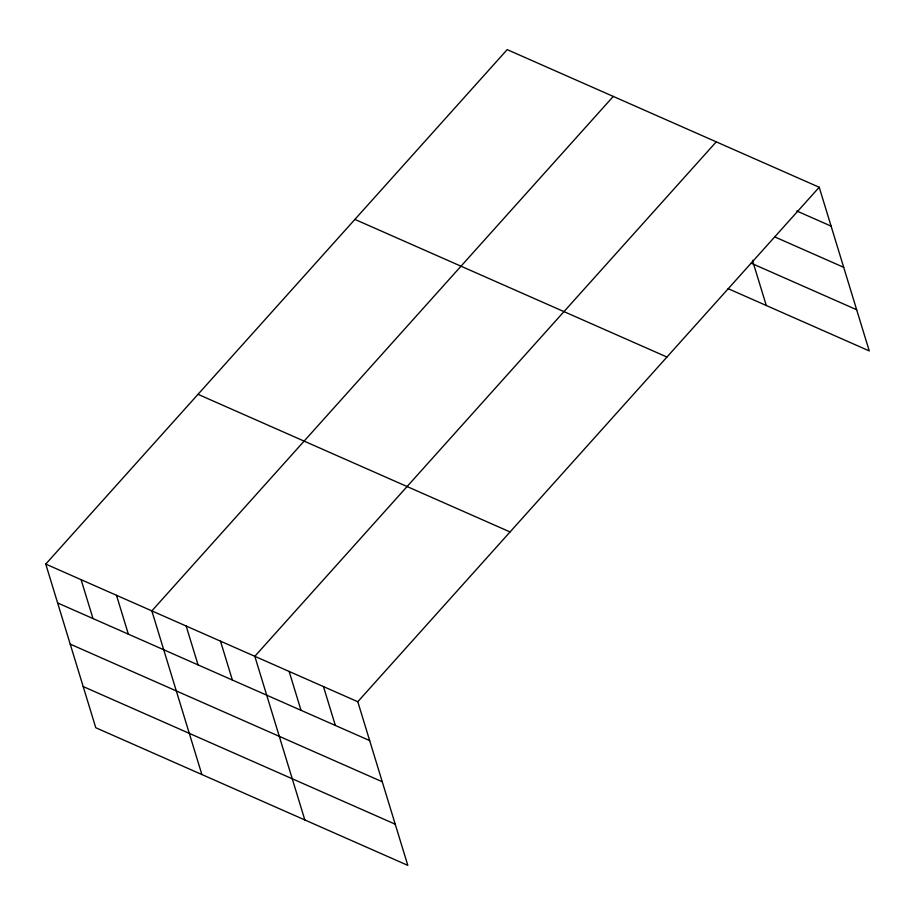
<?xml version="1.0" encoding="UTF-8"?>
<svg xmlns="http://www.w3.org/2000/svg" width="915" height="915" viewBox="0 0 915 915"><rect width="100%" height="100%" fill="white"/><g stroke="black" fill="none" stroke-linecap="round" stroke-linejoin="round"><path stroke-width="1.37" d="M45.75 564.086L357.788 701.725L407.816 865.373L95.778 727.734L45.75 564.086L507.185 49.627L819.222 187.266L869.25 350.914L728.134 288.671M613.267 96.43L151.844 610.888L201.872 774.525M716.251 141.848L254.816 656.307L304.844 819.954M357.788 701.725L819.222 187.266M796.782 210.999L831.106 226.131M775.039 237.031L843.687 267.317M751.146 263.188L856.657 309.739M354.906 219.406L666.944 357.033M198.017 394.319L510.067 531.958M57.634 602.962L369.671 740.59M70.226 644.137L382.264 781.765M83.196 686.559L395.234 824.198M752.473 260.34L766.278 305.496M323.464 686.582L335.348 725.458M289.14 671.45L301.024 710.314M220.492 641.163L232.376 680.039M186.168 626.032L198.052 664.896M116.48 595.288L128.363 634.164M81.115 579.687L92.998 618.563"/></g></svg>
